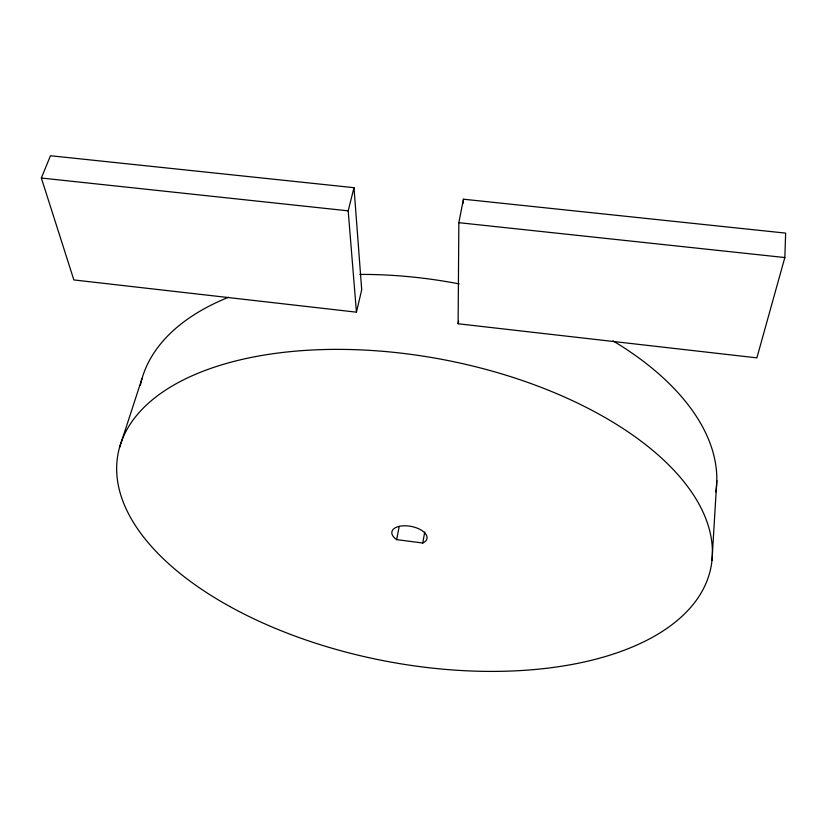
<?xml version="1.0" encoding="UTF-8"?>
<svg xmlns="http://www.w3.org/2000/svg" width="827" height="827" viewBox="0 0 827 827"><rect width="100%" height="100%" fill="white"/><g stroke="black" fill="none" stroke-linecap="round" stroke-linejoin="round"><path stroke-width="1.24" d="M458.117 323.77L458.851 222.68L463.42 199.204L785.65 233.121L784.833 257.548L756.87 357.864L458.117 323.77L458.592 321.258M463.378 203.07L463.42 199.204M712.016 560.365L716.802 480.642M422.742 543.019A17.863 8.952 10.8 0 0 421.419 530.221A17.863 8.952 10.8 0 0 396.898 527.037A17.863 8.952 10.8 0 0 396.65 539.628L422.742 543.019L424.758 532.009M396.65 539.628L399.214 526.468M356.447 312.172L361.709 289.801L353.997 187.688L50.478 155.734L41.35 178.022L73.851 279.929L356.447 312.172L348.188 210.844L353.997 187.688M119.595 447.397L141.913 378.89M41.35 178.022L348.188 210.844M458.851 222.68L784.833 257.548M140.332 385.423A292.706 160.314 10.7 0 1 228.552 297.265M359.879 274.409A292.706 160.314 10.7 0 1 459.171 283.899M613.055 340.9A292.706 160.314 10.7 0 1 715.893 491.91M229.699 606.439A301.824 153.471 10.8 0 0 709.297 574.103A301.824 153.471 10.8 0 0 304.708 350.441A301.824 153.471 10.8 0 0 229.699 606.439"/></g></svg>
